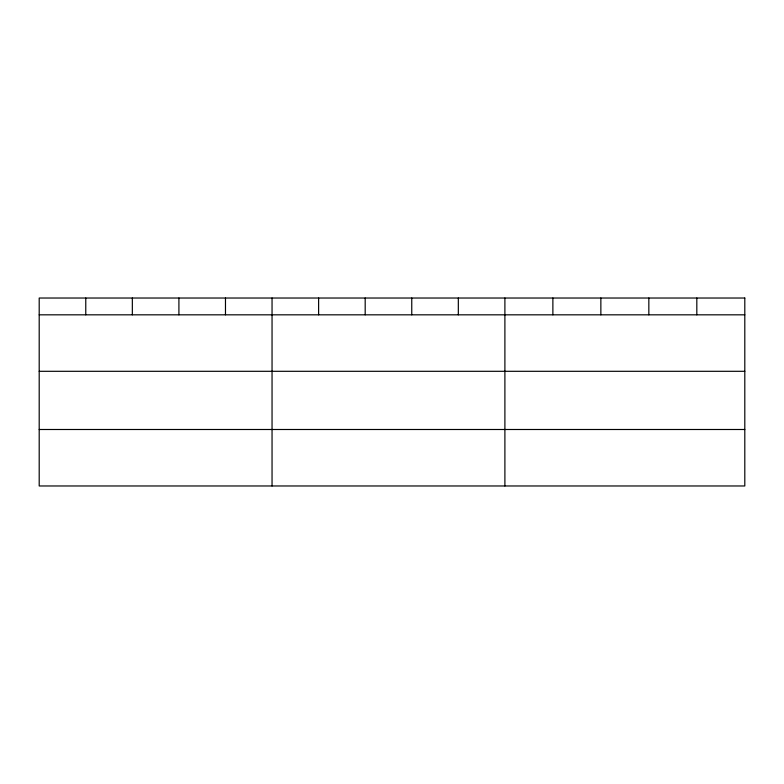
<?xml version="1.0" encoding="UTF-8"?>
<svg xmlns="http://www.w3.org/2000/svg" width="784" height="784" viewBox="0 0 784 784"><rect width="100%" height="100%" fill="white"/><g stroke="black" fill="none" stroke-linecap="round" stroke-linejoin="round"><path stroke-width="1.18" d="M39.2 314.825L744.8 314.825M39.2 371.302L744.8 371.302M39.2 429.495L744.8 429.495M696.819 298.028L696.819 314.825M648.838 298.028L648.838 314.825M600.858 298.028L600.858 314.825M552.877 298.028L552.877 314.825M504.896 298.028L504.896 485.972M458.326 298.028L458.326 314.825M411.757 298.028L411.757 314.825M365.187 298.028L365.187 314.825M318.618 298.028L318.618 314.825M272.048 298.028L272.048 485.972M225.478 298.028L225.478 314.825M178.909 298.028L178.909 314.825M132.339 298.028L132.339 314.825M85.77 298.028L85.77 314.825M744.8 298.028L39.2 298.028L39.2 485.972L744.8 485.972L744.8 298.028"/></g></svg>
